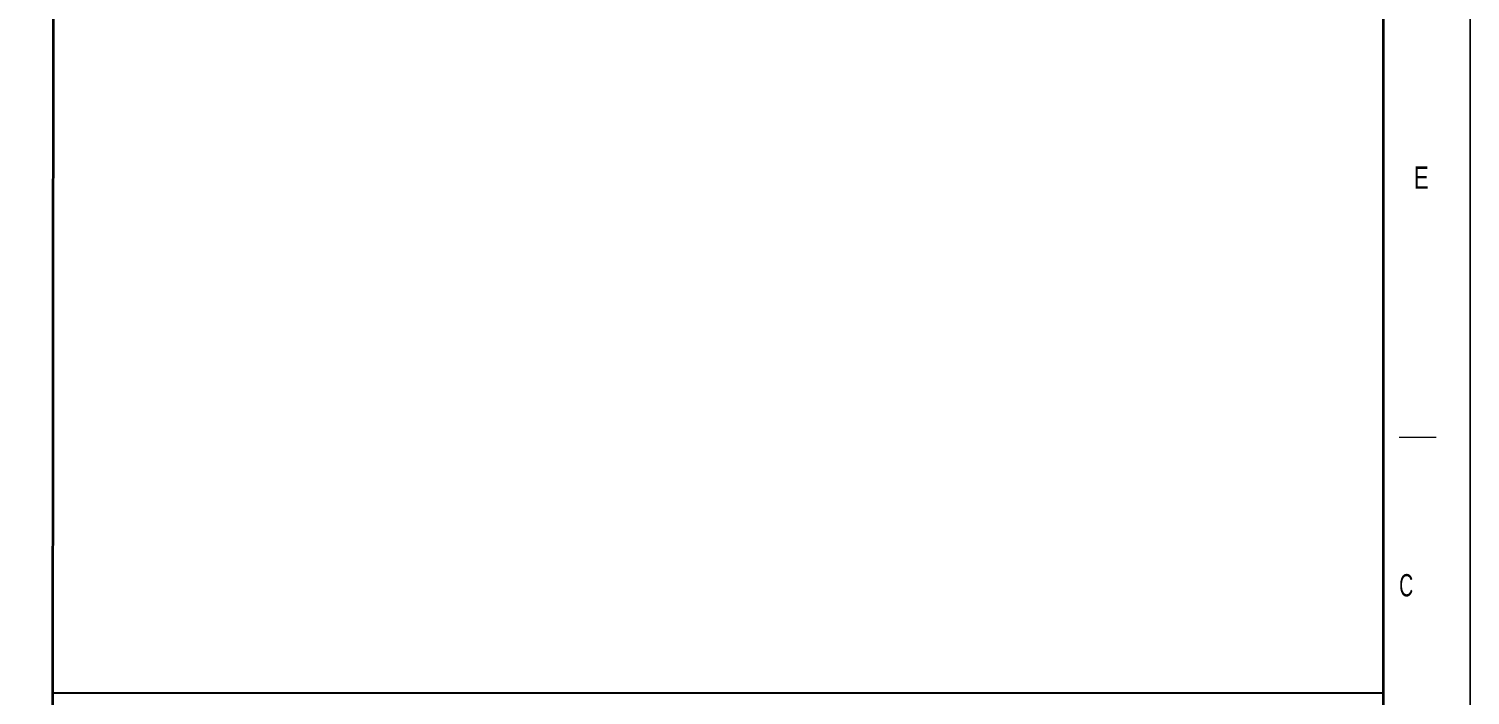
# Model space of a CAD drawing. Header units: millimetres. Extents: x 0 to 841, y 0 to 594.
# Drawn here: x 645.6 to 841, y 157.7 to 248.1 of the extents above; entities that cross this region are included whole.
import ezdxf
from ezdxf.enums import TextEntityAlignment as Align

# ---------------------------------------------------------------- set-up
doc = ezdxf.new("R2010")
doc.units = ezdxf.units.MM
doc.header["$LTSCALE"] = 0.8
for name, color, linetype, lineweight in [('1', 7, 'Continuous', 13), ('12', 7, 'Continuous', 13), ('9', 7, 'Continuous', 13)]:
    doc.layers.add(name, color=color, linetype=linetype, lineweight=lineweight)

msp = doc.modelspace()

# ---------------------------------------------------------------- linework, layer by layer
at = {"layer": '1', "lineweight": 35}
msp.add_line((648.7843, 84.1236), (649.148, 582.2276), dxfattribs=at)
at = {"layer": '1'}
msp.add_line((836.3693, 192.6488), (831.3575, 192.6488), dxfattribs=at)
at = {"layer": '1', "lineweight": 25}
msp.add_line((648.8252, 158), (829.2693, 158), dxfattribs=at)
at = {"layer": '1', "lineweight": 35}
msp.add_lwpolyline([(829.263, 112.0142), (829.263, 582.2276), (10.3331, 582.2276), (10.3331, 10.3819)], dxfattribs=at)
at = {"layer": '12'}
msp.add_lwpolyline([(0, 594), (841, 594), (841, 0), (0, 0)], close=True, dxfattribs=at)
at = {"layer": '9'}
msp.add_lwpolyline([(0, 0), (841, 0), (841, 594), (0, 594)], close=True, dxfattribs=at)

# ---------------------------------------------------------------- texts
at = {"layer": '1'}
for s, width, p in [('E', 0.75, (835.3654, 226.3756)), ('C', 0.65, (833.2709, 171.0835))]:
    msp.add_text(s, height=3.02, dxfattribs=dict(at, width=width)).set_placement(p, align=Align.RIGHT)

doc.saveas('drawing.dxf')
